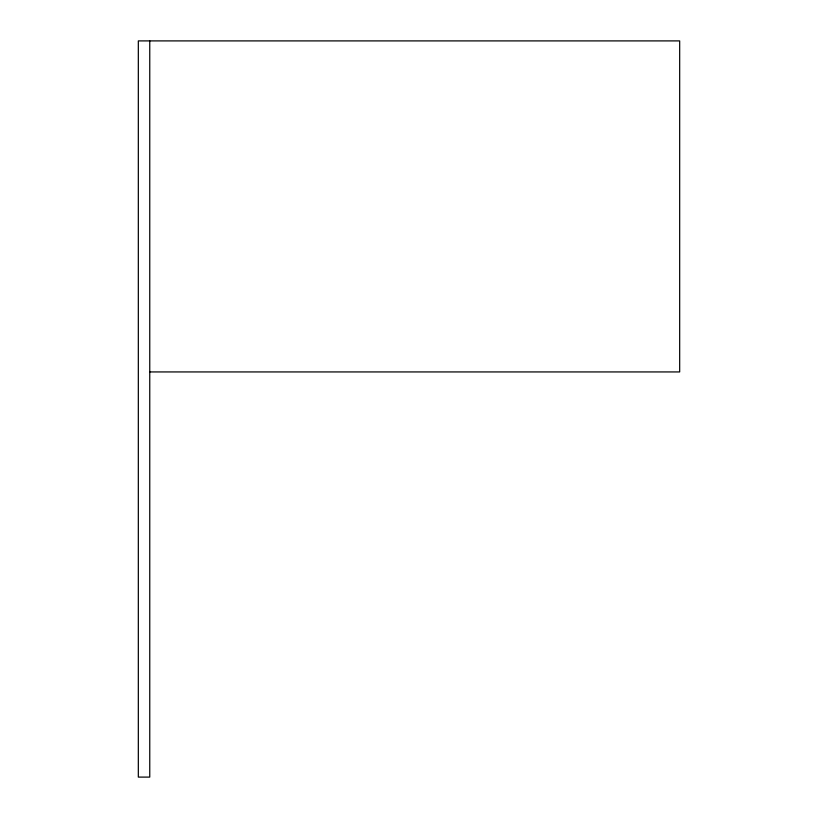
<?xml version="1.0" encoding="UTF-8"?>
<svg xmlns="http://www.w3.org/2000/svg" width="818" height="818" viewBox="0 0 818 818"><rect width="100%" height="100%" fill="white"/><g stroke="black" fill="none" stroke-linecap="round" stroke-linejoin="round"><path stroke-width="1.23" d="M149.755 371.934L679.676 371.934L679.676 40.9L138.324 40.9L138.324 777.1L149.755 777.1L149.755 40.9"/></g></svg>
